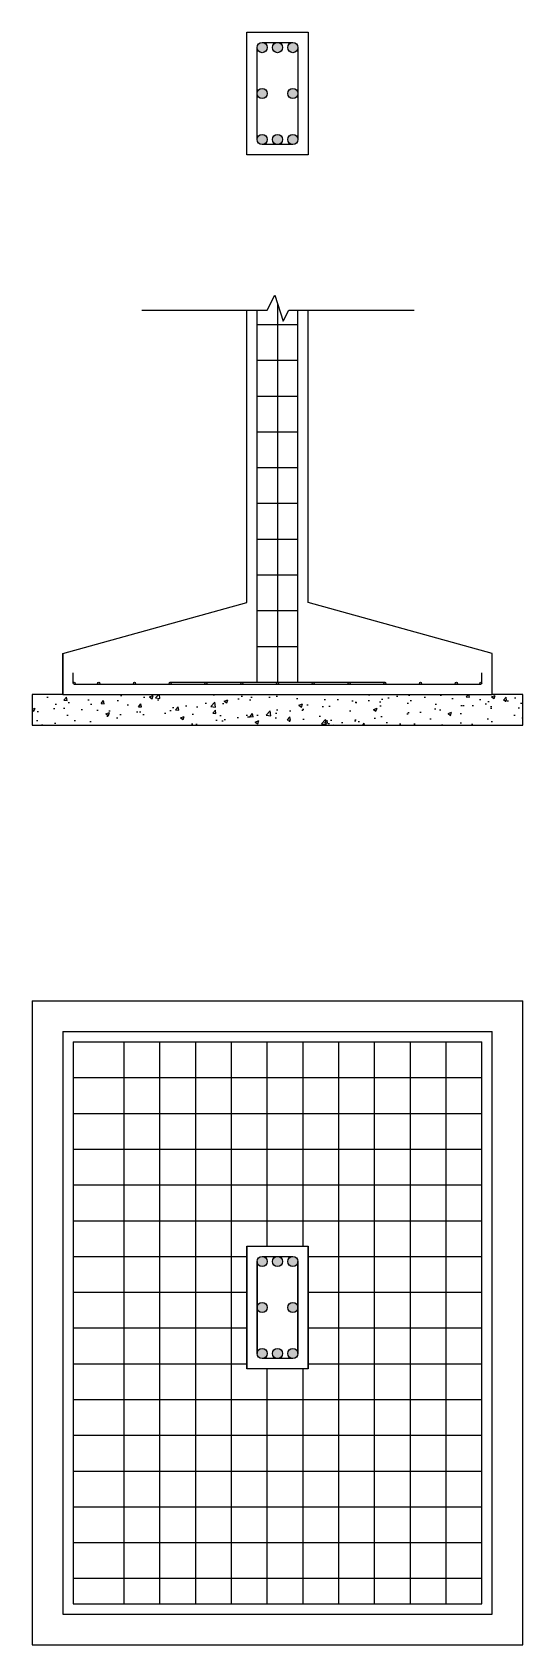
# Model space of a CAD drawing. Header units: millimetres. Extents: x 216 to 9858, y 2113 to 10003.
# Drawn here: x 7458 to 9858, y 2113 to 10003 of the extents above.
import ezdxf

# ---------------------------------------------------------------- set-up
doc = ezdxf.new("R2010")
doc.units = ezdxf.units.MM
doc.header["$PDSIZE"] = -10

msp = doc.modelspace()

# ---------------------------------------------------------------- hatches: boundary and pattern name
h = msp.add_hatch(color=256)
h.dxf.hatch_style = 1
h.paths.add_polyline_path([(8607.7, 9928, 1), (8557.7, 9928, 1)])
h.paths.add_polyline_path([(8682.7, 9928, 1), (8632.7, 9928, 1)])
h.paths.add_polyline_path([(8757.7, 9928, 1), (8707.7, 9928, 1)])
h.paths.add_polyline_path([(8757.7, 9703, 1), (8707.7, 9703, 1)])
h.paths.add_polyline_path([(8557.7, 9703, 1), (8607.7, 9703, 1)])
h.paths.add_polyline_path([(8557.7, 9478, 1), (8607.7, 9478, 1)])
h.paths.add_polyline_path([(8632.7, 9478, 1), (8682.7, 9478, 1)])
h.paths.add_polyline_path([(8757.7, 9478, 1), (8707.7, 9478, 1)])
h = msp.add_hatch()
h.set_pattern_fill('AR-CONC', color=256)
h.set_pattern_definition([(50, (7241.52, 0), (182.1847, -15.939), [19.05, -209.55]), (355, (7241.52, 0), (-35.2434, 191.057), [15.24, -167.6406]), (100.4514, (7256.7, -1.33), (146.9412, 175.1178), [16.19, -178.0902]), (46.1842, (7241.52, 50.8), (271.079, -42.042), [28.575, -314.325]), (96.6356, (7264.1, 47.3), (237.404, 247.426), [24.285, -267.136]), (351.184, (7241.52, 50.8), (237.404, 247.426), [22.86, -251.46]), (21, (7266.92, 38.1), (151.6144, -102.2652), [19.05, -209.55]), (326, (7266.92, 38.1), (61.802, 184.188), [15.24, -167.64]), (71.4514, (7279.56, 29.58), (213.4164, 81.9228), [16.19, -178.09]), (37.5, (7241.52, 0), (3.0886, 84.55504), [0, -165.608, 0, -170.18, 0, -168.275]), (7.5, (7241.52, 0), (66.8197, 100.1806), [0, -97.028, 0, -161.798, 0, -64.135]), (327.5, (7184.88, 0), (135.5906, -5.72874), [0, -63.5, 0, -198.12, 0, -262.89]), (317.5, (7159.48, 0), (148.1292, 25.4265), [0, -82.55, 0, -131.572, 0, -186.69])])
h.paths.add_polyline_path([(9857.7, 6763), (9707.7, 6763), (7607.7, 6763), (7457.7, 6763), (7457.7, 6613), (9857.7, 6613)])
h = msp.add_hatch(color=256)
h.dxf.hatch_style = 1
h.paths.add_polyline_path([(8607.7, 3988, 1), (8557.7, 3988, 1)])
h.paths.add_polyline_path([(8682.7, 3988, 1), (8632.7, 3988, 1)])
h.paths.add_polyline_path([(8757.7, 3988, 1), (8707.7, 3988, 1)])
h.paths.add_polyline_path([(8757.7, 3763, 1), (8707.7, 3763, 1)])
h.paths.add_polyline_path([(8557.7, 3763, 1), (8607.7, 3763, 1)])
h.paths.add_polyline_path([(8557.7, 3538, 1), (8607.7, 3538, 1)])
h.paths.add_polyline_path([(8632.7, 3538, 1), (8682.7, 3538, 1)])
h.paths.add_polyline_path([(8757.7, 3538, 1), (8707.7, 3538, 1)])

# ---------------------------------------------------------------- linework, layer by layer
for p, q in [((8507.7, 10003), (8807.7, 10003)), ((8507.7, 9403), (8507.7, 10003)), ((8582.7, 9953), (8732.7, 9953)), ((8807.7, 10003), (8807.7, 9403)), ((8557.7, 9478), (8557.7, 9928)), ((8757.7, 9928), (8757.7, 9478)), ((8807.7, 9403), (8507.7, 9403)), ((8732.7, 9453), (8582.7, 9453)), ((8607.2, 8643.7), (8644.2, 8716.2)), ((8644.2, 8716.2), (8685.3, 8589.2)), ((7993.5, 8643.7), (8607.2, 8643.7)), ((8507.7, 7213), (8507.7, 8643.7)), ((8557.7, 6823), (8557.7, 8643.7)), ((8657.7, 8674.5), (8657.7, 6823)), ((8685.3, 8589.2), (8712.8, 8643.7)), ((8712.8, 8643.7), (9326.6, 8643.7)), ((8757.7, 6823), (8757.7, 8643.7)), ((8807.7, 7213), (8807.7, 8643.7)), ((8557.7, 8573), (8757.7, 8573)), ((8557.7, 8398), (8757.7, 8398)), ((8557.7, 8223), (8757.7, 8223)), ((8557.7, 8048), (8757.7, 8048)), ((8557.7, 8048), (8757.7, 8048)), ((8557.7, 8048), (8757.7, 8048)), ((8557.7, 7873), (8757.7, 7873)), ((8557.7, 7698), (8757.7, 7698)), ((8557.7, 7523), (8757.7, 7523)), ((8557.7, 7348), (8757.7, 7348)), ((7607.7, 6963), (8507.7, 7213)), ((8507.7, 7213), (8507.7, 7213)), ((9707.7, 6963), (8807.7, 7213)), ((8557.7, 7173), (8757.7, 7173)), ((7607.7, 6963), (7607.7, 6763)), ((7607.7, 6763), (7607.7, 6963)), ((8557.7, 6998), (8757.7, 6998)), ((9707.7, 6763), (9707.7, 6963)), ((9707.7, 6763), (9707.7, 6963)), ((7657.7, 6818), (7657.7, 6868)), ((9657.7, 6818), (9657.7, 6868)), ((7657.7, 6818), (7657.7, 6818)), ((7662.7, 6813), (9652.7, 6813)), ((8132.7, 6823), (8557.7, 6823)), ((8557.7, 6823), (8757.7, 6823)), ((8757.7, 6823), (9182.7, 6823)), ((9657.7, 6818), (9657.7, 6818)), ((7607.7, 6763), (7457.7, 6763)), ((7457.7, 6763), (7457.7, 6613)), ((7607.7, 6763), (9707.7, 6763)), ((9857.7, 6763), (9707.7, 6763)), ((9857.7, 6613), (9857.7, 6763)), ((7457.7, 6613), (9857.7, 6613)), ((7457.7, 5263), (7457.7, 2113)), ((7457.7, 5263), (9857.7, 5263)), ((9857.7, 2113), (9857.7, 5263)), ((7607.7, 5113), (7607.7, 2263)), ((7607.7, 5113), (9707.7, 5113)), ((7657.7, 5063), (7657.7, 2313)), ((7657.7, 5063), (9657.7, 5063)), ((7907.7, 2313), (7907.7, 5063)), ((8082.7, 2313), (8082.7, 5063)), ((8257.7, 2313), (8257.7, 5063)), ((8432.7, 2313), (8432.7, 5063)), ((8607.7, 4063), (8607.7, 5063)), ((8782.7, 4063), (8782.7, 5063)), ((8957.7, 2313), (8957.7, 5063)), ((9132.7, 2313), (9132.7, 5063)), ((9307.7, 2313), (9307.7, 5063)), ((9482.7, 2313), (9482.7, 5063)), ((9657.7, 2313), (9657.7, 5063)), ((9707.7, 2263), (9707.7, 5113)), ((7657.7, 4888), (9657.7, 4888)), ((7657.7, 4713), (9657.7, 4713)), ((7657.7, 4538), (9657.7, 4538)), ((7657.7, 4363), (9657.7, 4363)), ((7657.7, 4188), (9657.7, 4188)), ((8507.7, 4063), (8507.7, 3463)), ((8507.7, 4063), (8807.7, 4063)), ((8507.7, 3463), (8507.7, 4063)), ((8807.7, 3463), (8807.7, 4063)), ((8807.7, 4063), (8807.7, 3463)), ((7657.7, 4013), (8507.7, 4013)), ((8557.7, 3988), (8557.7, 3538)), ((8557.7, 3538), (8557.7, 3988)), ((8582.7, 4013), (8732.7, 4013)), ((8757.7, 3538), (8757.7, 3988)), ((8757.7, 3988), (8757.7, 3538)), ((8807.7, 4013), (9657.7, 4013)), ((7657.7, 3838), (8507.7, 3838)), ((8807.7, 3838), (9657.7, 3838)), ((7657.7, 3663), (8507.7, 3663)), ((8807.7, 3663), (9657.7, 3663)), ((7657.7, 3488), (8507.7, 3488)), ((8732.7, 3513), (8582.7, 3513)), ((8807.7, 3488), (9657.7, 3488)), ((8807.7, 3463), (8507.7, 3463)), ((8607.7, 2313), (8607.7, 3463)), ((8782.7, 2313), (8782.7, 3463)), ((7657.7, 3313), (9657.7, 3313)), ((7657.7, 3138), (9657.7, 3138)), ((7657.7, 2963), (9657.7, 2963)), ((7657.7, 2788), (9657.7, 2788)), ((7657.7, 2613), (9657.7, 2613)), ((7657.7, 2438), (9657.7, 2438)), ((7657.7, 2313), (9657.7, 2313)), ((7607.7, 2263), (9707.7, 2263)), ((7457.7, 2113), (9857.7, 2113))]:
    msp.add_line(p, q)
for centre, radius in [((8582.7, 9928), 25), ((8657.7, 9928), 25), ((8732.7, 9928), 25), ((8582.7, 9703), 25), ((8732.7, 9703), 25), ((8582.7, 9478), 25), ((8657.7, 9478), 25), ((8732.7, 9478), 25), ((7662.7, 6818), 5), ((7782.7, 6818), 5), ((7957.7, 6818), 5), ((8132.7, 6818), 5), ((8307.7, 6818), 5), ((8482.7, 6818), 5), ((8657.7, 6818), 5), ((8657.7, 6818), 5), ((8832.7, 6818), 5), ((9007.7, 6818), 5), ((9182.7, 6818), 5), ((9357.7, 6818), 5), ((9532.7, 6818), 5), ((9652.7, 6818), 5), ((8582.7, 3988), 25), ((8657.7, 3988), 25), ((8732.7, 3988), 25), ((8582.7, 3763), 25), ((8732.7, 3763), 25), ((8582.7, 3538), 25), ((8657.7, 3538), 25), ((8732.7, 3538), 25)]:
    msp.add_circle(centre, radius)
for p in [(7782.7, 6813), (7957.7, 6813), (8132.7, 6813), (8307.7, 6813), (8482.7, 6813), (8657.7, 6813), (8832.7, 6813), (9007.7, 6813), (9182.7, 6813), (9357.7, 6813), (9532.7, 6813)]:
    msp.add_point(p)

doc.saveas('drawing.dxf')
